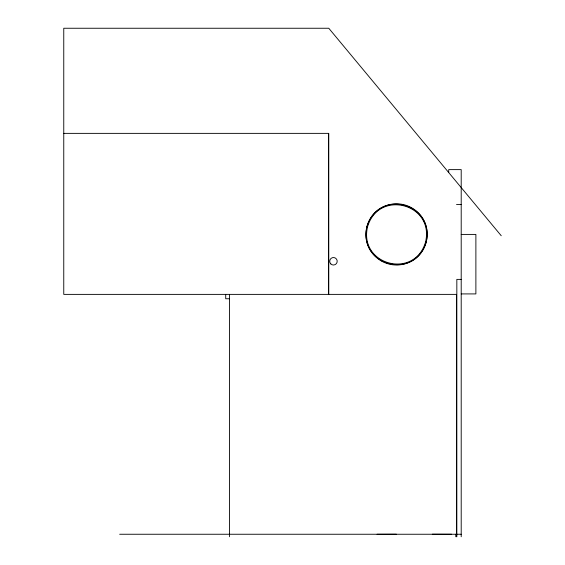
<?xml version="1.0" encoding="UTF-8"?>
<svg xmlns="http://www.w3.org/2000/svg" width="565" height="565" viewBox="0 0 565 565"><rect width="100%" height="100%" fill="white"/><g stroke="black" fill="none" stroke-linecap="round" stroke-linejoin="round"><path stroke-width="0.85" d="M377.053 534.25L396.362 534.207M63.76 133.368L328.774 133.368L328.774 294.379M456.52 204.424L461.202 204.424M461.202 234.411L475.885 234.411L475.885 293.913L461.202 293.913M461.202 279.385L456.831 279.385L456.831 536.75M229.454 298.751L225.703 298.751L225.703 294.379M119.667 534.25L461.202 534.25M432.317 534.207L451.619 534.25M501.24 235.746L328.774 28.25L63.76 28.25L63.76 294.379L456.52 294.379L456.52 536.75M461.202 536.75L461.202 169.62L448.709 169.62L448.709 172.544M455.793 534.25L455.793 536.75M328.463 133.368L328.463 294.379M229.454 294.379L229.454 536.75M366.982 226.487C357.638 265.55 414.682 280.84 426.123 242.336C435.467 203.273 378.423 187.983 366.982 226.487M367.589 226.65C358.436 264.907 414.307 279.88 425.516 242.173C434.669 203.916 378.79 188.943 367.589 226.65M330.808 263.926A3.75 3.75 0 0 0 337.079 262.245A3.75 3.75 0 0 0 332.488 257.654A3.75 3.75 0 0 0 330.808 263.926M381.248 260.917A30.609 30.609 0 0 0 427.161 234.411A30.609 30.609 0 0 0 381.248 207.906A30.609 30.609 0 0 0 381.248 260.917"/></g></svg>
